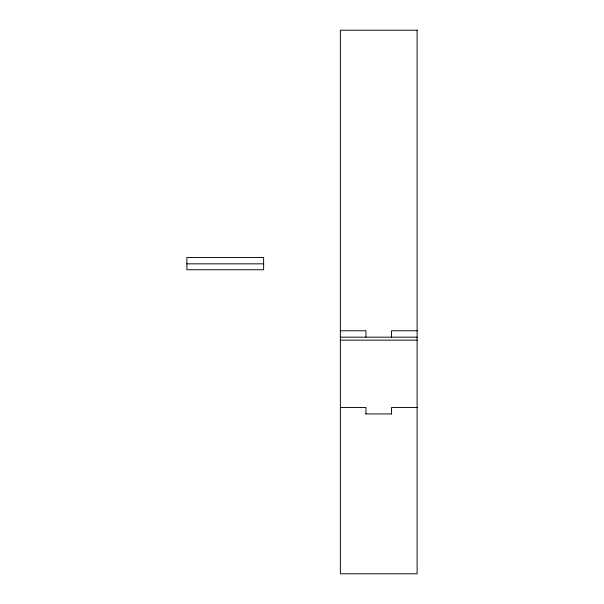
<?xml version="1.0" encoding="UTF-8"?>
<svg xmlns="http://www.w3.org/2000/svg" width="604" height="604" viewBox="0 0 604 604"><rect width="100%" height="100%" fill="white"/><g stroke="black" fill="none" stroke-linecap="round" stroke-linejoin="round"><path stroke-width="0.91" d="M186.885 263.842L263.631 263.842M340.369 330.781L365.956 330.781L365.956 337.175M417.115 330.781L391.535 330.781L391.535 337.175M340.369 337.175L417.115 337.175M340.369 340.158L417.115 340.158M340.369 407.519L365.956 407.519L365.956 413.921M417.115 407.519L391.535 407.519L391.535 413.921M365.639 413.921L391.845 413.921M417.115 30.2L340.369 30.2L340.369 573.8L417.115 573.8L417.115 30.2M263.631 257.5L186.885 257.5L186.885 269.754L263.631 269.754L263.631 257.5"/></g></svg>
